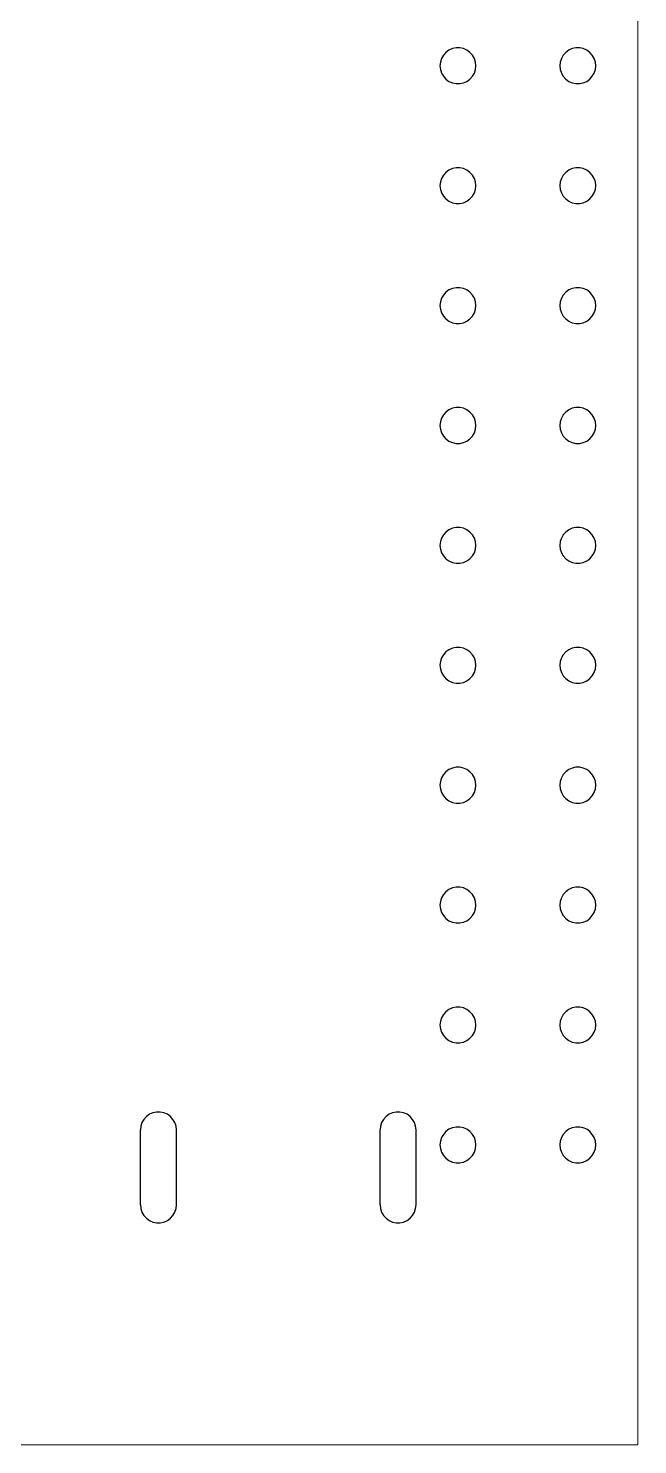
# Model space of a CAD drawing. Header units: metres. Extents: x 0 to 140, y -20 to 220.
# Drawn here: x 89.1 to 140, y -20 to 98.1 of the extents above; entities that cross this region are included whole.
import ezdxf

# ---------------------------------------------------------------- set-up
doc = ezdxf.new("R2010")
doc.units = ezdxf.units.M

msp = doc.modelspace()

# ---------------------------------------------------------------- linework, layer by layer
at = {"lineweight": 0}
for p, q in [((140, -20), (140, 220)), ((0, -20), (140, -20))]:
    msp.add_line(p, q, dxfattribs=at)
for p, q in [((123.79, 95.88), (123.63, 95.61)), ((124, 96.11), (123.79, 95.88)), ((124.25, 96.3), (124, 96.11)), ((124.54, 96.43), (124.25, 96.3)), ((124.84, 96.49), (124.54, 96.43)), ((125.16, 96.49), (124.84, 96.49)), ((125.46, 96.43), (125.16, 96.49)), ((125.75, 96.3), (125.46, 96.43)), ((126, 96.11), (125.75, 96.3)), ((126.21, 95.88), (126, 96.11)), ((126.37, 95.61), (126.21, 95.88)), ((133.79, 95.88), (133.63, 95.61)), ((134, 96.11), (133.79, 95.88)), ((134.25, 96.3), (134, 96.11)), ((134.54, 96.43), (134.25, 96.3)), ((134.84, 96.49), (134.54, 96.43)), ((135.16, 96.49), (134.84, 96.49)), ((135.46, 96.43), (135.16, 96.49)), ((135.75, 96.3), (135.46, 96.43)), ((136, 96.11), (135.75, 96.3)), ((136.21, 95.88), (136, 96.11)), ((136.37, 95.61), (136.21, 95.88)), ((123.53, 95.31), (123.5, 95)), ((123.5, 95), (123.53, 94.69)), ((123.63, 95.61), (123.53, 95.31)), ((123.53, 94.69), (123.63, 94.39)), ((126.47, 95.31), (126.37, 95.61)), ((126.37, 94.39), (126.47, 94.69)), ((126.5, 95), (126.47, 95.31)), ((126.47, 94.69), (126.5, 95)), ((133.53, 95.31), (133.5, 95)), ((133.5, 95), (133.53, 94.69)), ((133.63, 95.61), (133.53, 95.31)), ((133.53, 94.69), (133.63, 94.39)), ((136.47, 95.31), (136.37, 95.61)), ((136.37, 94.39), (136.47, 94.69)), ((136.5, 95), (136.47, 95.31)), ((136.47, 94.69), (136.5, 95)), ((123.63, 94.39), (123.79, 94.12)), ((123.79, 94.12), (124, 93.89)), ((124, 93.89), (124.25, 93.7)), ((124.25, 93.7), (124.54, 93.57)), ((124.54, 93.57), (124.84, 93.51)), ((124.84, 93.51), (125.16, 93.51)), ((125.16, 93.51), (125.46, 93.57)), ((125.46, 93.57), (125.75, 93.7)), ((125.75, 93.7), (126, 93.89)), ((126, 93.89), (126.21, 94.12)), ((126.21, 94.12), (126.37, 94.39)), ((133.63, 94.39), (133.79, 94.12)), ((133.79, 94.12), (134, 93.89)), ((134, 93.89), (134.25, 93.7)), ((134.25, 93.7), (134.54, 93.57)), ((134.54, 93.57), (134.84, 93.51)), ((134.84, 93.51), (135.16, 93.51)), ((135.16, 93.51), (135.46, 93.57)), ((135.46, 93.57), (135.75, 93.7)), ((135.75, 93.7), (136, 93.89)), ((136, 93.89), (136.21, 94.12)), ((136.21, 94.12), (136.37, 94.39)), ((124.25, 86.3), (124, 86.11)), ((124.54, 86.43), (124.25, 86.3)), ((124.84, 86.49), (124.54, 86.43)), ((125.16, 86.49), (124.84, 86.49)), ((125.46, 86.43), (125.16, 86.49)), ((125.75, 86.3), (125.46, 86.43)), ((126, 86.11), (125.75, 86.3)), ((134.25, 86.3), (134, 86.11)), ((134.54, 86.43), (134.25, 86.3)), ((134.84, 86.49), (134.54, 86.43)), ((135.16, 86.49), (134.84, 86.49)), ((135.46, 86.43), (135.16, 86.49)), ((135.75, 86.3), (135.46, 86.43)), ((136, 86.11), (135.75, 86.3)), ((123.53, 85.31), (123.5, 85)), ((123.63, 85.61), (123.53, 85.31)), ((123.79, 85.88), (123.63, 85.61)), ((124, 86.11), (123.79, 85.88)), ((126.21, 85.88), (126, 86.11)), ((126.37, 85.61), (126.21, 85.88)), ((126.47, 85.31), (126.37, 85.61)), ((126.5, 85), (126.47, 85.31)), ((133.53, 85.31), (133.5, 85)), ((133.63, 85.61), (133.53, 85.31)), ((133.79, 85.88), (133.63, 85.61)), ((134, 86.11), (133.79, 85.88)), ((136.21, 85.88), (136, 86.11)), ((136.37, 85.61), (136.21, 85.88)), ((136.47, 85.31), (136.37, 85.61)), ((136.5, 85), (136.47, 85.31)), ((123.5, 85), (123.53, 84.69)), ((123.53, 84.69), (123.63, 84.39)), ((123.63, 84.39), (123.79, 84.12)), ((123.79, 84.12), (124, 83.89)), ((124, 83.89), (124.25, 83.7)), ((125.75, 83.7), (126, 83.89)), ((126, 83.89), (126.21, 84.12)), ((126.21, 84.12), (126.37, 84.39)), ((126.37, 84.39), (126.47, 84.69)), ((126.47, 84.69), (126.5, 85)), ((133.5, 85), (133.53, 84.69)), ((133.53, 84.69), (133.63, 84.39)), ((133.63, 84.39), (133.79, 84.12)), ((133.79, 84.12), (134, 83.89)), ((134, 83.89), (134.25, 83.7)), ((135.75, 83.7), (136, 83.89)), ((136, 83.89), (136.21, 84.12)), ((136.21, 84.12), (136.37, 84.39)), ((136.37, 84.39), (136.47, 84.69)), ((136.47, 84.69), (136.5, 85)), ((124.25, 83.7), (124.54, 83.57)), ((124.54, 83.57), (124.84, 83.51)), ((124.84, 83.51), (125.16, 83.51)), ((125.16, 83.51), (125.46, 83.57)), ((125.46, 83.57), (125.75, 83.7)), ((134.25, 83.7), (134.54, 83.57)), ((134.54, 83.57), (134.84, 83.51)), ((134.84, 83.51), (135.16, 83.51)), ((135.16, 83.51), (135.46, 83.57)), ((135.46, 83.57), (135.75, 83.7)), ((123.63, 75.61), (123.53, 75.31)), ((123.79, 75.88), (123.63, 75.61)), ((124, 76.11), (123.79, 75.88)), ((124.25, 76.3), (124, 76.11)), ((124.54, 76.43), (124.25, 76.3)), ((124.84, 76.49), (124.54, 76.43)), ((125.16, 76.49), (124.84, 76.49)), ((125.46, 76.43), (125.16, 76.49)), ((125.75, 76.3), (125.46, 76.43)), ((126, 76.11), (125.75, 76.3)), ((126.21, 75.88), (126, 76.11)), ((126.37, 75.61), (126.21, 75.88)), ((126.47, 75.31), (126.37, 75.61)), ((133.63, 75.61), (133.53, 75.31)), ((133.79, 75.88), (133.63, 75.61)), ((134, 76.11), (133.79, 75.88)), ((134.25, 76.3), (134, 76.11)), ((134.54, 76.43), (134.25, 76.3)), ((134.84, 76.49), (134.54, 76.43)), ((135.16, 76.49), (134.84, 76.49)), ((135.46, 76.43), (135.16, 76.49)), ((135.75, 76.3), (135.46, 76.43)), ((136, 76.11), (135.75, 76.3)), ((136.21, 75.88), (136, 76.11)), ((136.37, 75.61), (136.21, 75.88)), ((136.47, 75.31), (136.37, 75.61)), ((123.53, 75.31), (123.5, 75)), ((123.5, 75), (123.53, 74.69)), ((123.53, 74.69), (123.63, 74.39)), ((126.37, 74.39), (126.47, 74.69)), ((126.5, 75), (126.47, 75.31)), ((126.47, 74.69), (126.5, 75)), ((133.53, 75.31), (133.5, 75)), ((133.5, 75), (133.53, 74.69)), ((133.53, 74.69), (133.63, 74.39)), ((136.37, 74.39), (136.47, 74.69)), ((136.5, 75), (136.47, 75.31)), ((136.47, 74.69), (136.5, 75)), ((123.63, 74.39), (123.79, 74.12)), ((123.79, 74.12), (124, 73.89)), ((124, 73.89), (124.25, 73.7)), ((124.25, 73.7), (124.54, 73.57)), ((124.54, 73.57), (124.84, 73.51)), ((124.84, 73.51), (125.16, 73.51)), ((125.16, 73.51), (125.46, 73.57)), ((125.46, 73.57), (125.75, 73.7)), ((125.75, 73.7), (126, 73.89)), ((126, 73.89), (126.21, 74.12)), ((126.21, 74.12), (126.37, 74.39)), ((133.63, 74.39), (133.79, 74.12)), ((133.79, 74.12), (134, 73.89)), ((134, 73.89), (134.25, 73.7)), ((134.25, 73.7), (134.54, 73.57)), ((134.54, 73.57), (134.84, 73.51)), ((134.84, 73.51), (135.16, 73.51)), ((135.16, 73.51), (135.46, 73.57)), ((135.46, 73.57), (135.75, 73.7)), ((135.75, 73.7), (136, 73.89)), ((136, 73.89), (136.21, 74.12)), ((136.21, 74.12), (136.37, 74.39)), ((124.25, 66.3), (124, 66.11)), ((124.54, 66.43), (124.25, 66.3)), ((124.84, 66.49), (124.54, 66.43)), ((125.16, 66.49), (124.84, 66.49)), ((125.46, 66.43), (125.16, 66.49)), ((125.75, 66.3), (125.46, 66.43)), ((126, 66.11), (125.75, 66.3)), ((134.25, 66.3), (134, 66.11)), ((134.54, 66.43), (134.25, 66.3)), ((134.84, 66.49), (134.54, 66.43)), ((135.16, 66.49), (134.84, 66.49)), ((135.46, 66.43), (135.16, 66.49)), ((135.75, 66.3), (135.46, 66.43)), ((136, 66.11), (135.75, 66.3)), ((123.53, 65.31), (123.5, 65)), ((123.5, 65), (123.53, 64.69)), ((123.63, 65.61), (123.53, 65.31)), ((123.79, 65.88), (123.63, 65.61)), ((124, 66.11), (123.79, 65.88)), ((126.21, 65.88), (126, 66.11)), ((126.37, 65.61), (126.21, 65.88)), ((126.47, 65.31), (126.37, 65.61)), ((126.5, 65), (126.47, 65.31)), ((126.47, 64.69), (126.5, 65)), ((133.53, 65.31), (133.5, 65)), ((133.5, 65), (133.53, 64.69)), ((133.63, 65.61), (133.53, 65.31)), ((133.79, 65.88), (133.63, 65.61)), ((134, 66.11), (133.79, 65.88)), ((136.21, 65.88), (136, 66.11)), ((136.37, 65.61), (136.21, 65.88)), ((136.47, 65.31), (136.37, 65.61)), ((136.5, 65), (136.47, 65.31)), ((136.47, 64.69), (136.5, 65)), ((123.53, 64.69), (123.63, 64.39)), ((123.63, 64.39), (123.79, 64.12)), ((123.79, 64.12), (124, 63.89)), ((124, 63.89), (124.25, 63.7)), ((125.75, 63.7), (126, 63.89)), ((126, 63.89), (126.21, 64.12)), ((126.21, 64.12), (126.37, 64.39)), ((126.37, 64.39), (126.47, 64.69)), ((133.53, 64.69), (133.63, 64.39)), ((133.63, 64.39), (133.79, 64.12)), ((133.79, 64.12), (134, 63.89)), ((134, 63.89), (134.25, 63.7)), ((135.75, 63.7), (136, 63.89)), ((136, 63.89), (136.21, 64.12)), ((136.21, 64.12), (136.37, 64.39)), ((136.37, 64.39), (136.47, 64.69)), ((124.25, 63.7), (124.54, 63.57)), ((124.54, 63.57), (124.84, 63.51)), ((124.84, 63.51), (125.16, 63.51)), ((125.16, 63.51), (125.46, 63.57)), ((125.46, 63.57), (125.75, 63.7)), ((134.25, 63.7), (134.54, 63.57)), ((134.54, 63.57), (134.84, 63.51)), ((134.84, 63.51), (135.16, 63.51)), ((135.16, 63.51), (135.46, 63.57)), ((135.46, 63.57), (135.75, 63.7)), ((123.63, 55.61), (123.53, 55.31)), ((123.79, 55.88), (123.63, 55.61)), ((124, 56.11), (123.79, 55.88)), ((124.25, 56.3), (124, 56.11)), ((124.54, 56.43), (124.25, 56.3)), ((124.84, 56.49), (124.54, 56.43)), ((125.16, 56.49), (124.84, 56.49)), ((125.46, 56.43), (125.16, 56.49)), ((125.75, 56.3), (125.46, 56.43)), ((126, 56.11), (125.75, 56.3)), ((126.21, 55.88), (126, 56.11)), ((126.37, 55.61), (126.21, 55.88)), ((126.47, 55.31), (126.37, 55.61)), ((133.63, 55.61), (133.53, 55.31)), ((133.79, 55.88), (133.63, 55.61)), ((134, 56.11), (133.79, 55.88)), ((134.25, 56.3), (134, 56.11)), ((134.54, 56.43), (134.25, 56.3)), ((134.84, 56.49), (134.54, 56.43)), ((135.16, 56.49), (134.84, 56.49)), ((135.46, 56.43), (135.16, 56.49)), ((135.75, 56.3), (135.46, 56.43)), ((136, 56.11), (135.75, 56.3)), ((136.21, 55.88), (136, 56.11)), ((136.37, 55.61), (136.21, 55.88)), ((136.47, 55.31), (136.37, 55.61)), ((123.53, 55.31), (123.5, 55)), ((123.5, 55), (123.53, 54.69)), ((123.53, 54.69), (123.63, 54.39)), ((123.63, 54.39), (123.79, 54.12)), ((126.21, 54.12), (126.37, 54.39)), ((126.37, 54.39), (126.47, 54.69)), ((126.5, 55), (126.47, 55.31)), ((126.47, 54.69), (126.5, 55)), ((133.53, 55.31), (133.5, 55)), ((133.5, 55), (133.53, 54.69)), ((133.53, 54.69), (133.63, 54.39)), ((133.63, 54.39), (133.79, 54.12)), ((136.21, 54.12), (136.37, 54.39)), ((136.37, 54.39), (136.47, 54.69)), ((136.5, 55), (136.47, 55.31)), ((136.47, 54.69), (136.5, 55)), ((123.79, 54.12), (124, 53.89)), ((124, 53.89), (124.25, 53.7)), ((124.25, 53.7), (124.54, 53.57)), ((124.54, 53.57), (124.84, 53.51)), ((124.84, 53.51), (125.16, 53.51)), ((125.16, 53.51), (125.46, 53.57)), ((125.46, 53.57), (125.75, 53.7)), ((125.75, 53.7), (126, 53.89)), ((126, 53.89), (126.21, 54.12)), ((133.79, 54.12), (134, 53.89)), ((134, 53.89), (134.25, 53.7)), ((134.25, 53.7), (134.54, 53.57)), ((134.54, 53.57), (134.84, 53.51)), ((134.84, 53.51), (135.16, 53.51)), ((135.16, 53.51), (135.46, 53.57)), ((135.46, 53.57), (135.75, 53.7)), ((135.75, 53.7), (136, 53.89)), ((136, 53.89), (136.21, 54.12)), ((124, 46.11), (123.79, 45.88)), ((124.25, 46.3), (124, 46.11)), ((124.54, 46.43), (124.25, 46.3)), ((124.84, 46.49), (124.54, 46.43)), ((125.16, 46.49), (124.84, 46.49)), ((125.46, 46.43), (125.16, 46.49)), ((125.75, 46.3), (125.46, 46.43)), ((126, 46.11), (125.75, 46.3)), ((126.21, 45.88), (126, 46.11)), ((134, 46.11), (133.79, 45.88)), ((134.25, 46.3), (134, 46.11)), ((134.54, 46.43), (134.25, 46.3)), ((134.84, 46.49), (134.54, 46.43)), ((135.16, 46.49), (134.84, 46.49)), ((135.46, 46.43), (135.16, 46.49)), ((135.75, 46.3), (135.46, 46.43)), ((136, 46.11), (135.75, 46.3)), ((136.21, 45.88), (136, 46.11)), ((123.53, 45.31), (123.5, 45)), ((123.5, 45), (123.53, 44.69)), ((123.63, 45.61), (123.53, 45.31)), ((123.79, 45.88), (123.63, 45.61)), ((126.37, 45.61), (126.21, 45.88)), ((126.47, 45.31), (126.37, 45.61)), ((126.5, 45), (126.47, 45.31)), ((126.47, 44.69), (126.5, 45)), ((133.53, 45.31), (133.5, 45)), ((133.5, 45), (133.53, 44.69)), ((133.63, 45.61), (133.53, 45.31)), ((133.79, 45.88), (133.63, 45.61)), ((136.37, 45.61), (136.21, 45.88)), ((136.47, 45.31), (136.37, 45.61)), ((136.5, 45), (136.47, 45.31)), ((136.47, 44.69), (136.5, 45)), ((123.53, 44.69), (123.63, 44.39)), ((123.63, 44.39), (123.79, 44.12)), ((123.79, 44.12), (124, 43.89)), ((124, 43.89), (124.25, 43.7)), ((125.75, 43.7), (126, 43.89)), ((126, 43.89), (126.21, 44.12)), ((126.21, 44.12), (126.37, 44.39)), ((126.37, 44.39), (126.47, 44.69)), ((133.53, 44.69), (133.63, 44.39)), ((133.63, 44.39), (133.79, 44.12)), ((133.79, 44.12), (134, 43.89)), ((134, 43.89), (134.25, 43.7)), ((135.75, 43.7), (136, 43.89)), ((136, 43.89), (136.21, 44.12)), ((136.21, 44.12), (136.37, 44.39)), ((136.37, 44.39), (136.47, 44.69)), ((124.25, 43.7), (124.54, 43.57)), ((124.54, 43.57), (124.84, 43.51)), ((124.84, 43.51), (125.16, 43.51)), ((125.16, 43.51), (125.46, 43.57)), ((125.46, 43.57), (125.75, 43.7)), ((134.25, 43.7), (134.54, 43.57)), ((134.54, 43.57), (134.84, 43.51)), ((134.84, 43.51), (135.16, 43.51)), ((135.16, 43.51), (135.46, 43.57)), ((135.46, 43.57), (135.75, 43.7)), ((123.63, 35.61), (123.53, 35.31)), ((123.79, 35.88), (123.63, 35.61)), ((124, 36.11), (123.79, 35.88)), ((124.25, 36.3), (124, 36.11)), ((124.54, 36.43), (124.25, 36.3)), ((124.84, 36.49), (124.54, 36.43)), ((125.16, 36.49), (124.84, 36.49)), ((125.46, 36.43), (125.16, 36.49)), ((125.75, 36.3), (125.46, 36.43)), ((126, 36.11), (125.75, 36.3)), ((126.21, 35.88), (126, 36.11)), ((126.37, 35.61), (126.21, 35.88)), ((126.47, 35.31), (126.37, 35.61)), ((133.63, 35.61), (133.53, 35.31)), ((133.79, 35.88), (133.63, 35.61)), ((134, 36.11), (133.79, 35.88)), ((134.25, 36.3), (134, 36.11)), ((134.54, 36.43), (134.25, 36.3)), ((134.84, 36.49), (134.54, 36.43)), ((135.16, 36.49), (134.84, 36.49)), ((135.46, 36.43), (135.16, 36.49)), ((135.75, 36.3), (135.46, 36.43)), ((136, 36.11), (135.75, 36.3)), ((136.21, 35.88), (136, 36.11)), ((136.37, 35.61), (136.21, 35.88)), ((136.47, 35.31), (136.37, 35.61)), ((123.53, 35.31), (123.5, 35)), ((123.5, 35), (123.53, 34.69)), ((123.53, 34.69), (123.63, 34.39)), ((123.63, 34.39), (123.79, 34.12)), ((126.21, 34.12), (126.37, 34.39)), ((126.37, 34.39), (126.47, 34.69)), ((126.5, 35), (126.47, 35.31)), ((126.47, 34.69), (126.5, 35)), ((133.53, 35.31), (133.5, 35)), ((133.5, 35), (133.53, 34.69)), ((133.53, 34.69), (133.63, 34.39)), ((133.63, 34.39), (133.79, 34.12)), ((136.21, 34.12), (136.37, 34.39)), ((136.37, 34.39), (136.47, 34.69)), ((136.5, 35), (136.47, 35.31)), ((136.47, 34.69), (136.5, 35)), ((123.79, 34.12), (124, 33.89)), ((124, 33.89), (124.25, 33.7)), ((124.25, 33.7), (124.54, 33.57)), ((124.54, 33.57), (124.84, 33.51)), ((124.84, 33.51), (125.16, 33.51)), ((125.16, 33.51), (125.46, 33.57)), ((125.46, 33.57), (125.75, 33.7)), ((125.75, 33.7), (126, 33.89)), ((126, 33.89), (126.21, 34.12)), ((133.79, 34.12), (134, 33.89)), ((134, 33.89), (134.25, 33.7)), ((134.25, 33.7), (134.54, 33.57)), ((134.54, 33.57), (134.84, 33.51)), ((134.84, 33.51), (135.16, 33.51)), ((135.16, 33.51), (135.46, 33.57)), ((135.46, 33.57), (135.75, 33.7)), ((135.75, 33.7), (136, 33.89)), ((136, 33.89), (136.21, 34.12)), ((124, 26.11), (123.79, 25.88)), ((124.25, 26.3), (124, 26.11)), ((124.54, 26.43), (124.25, 26.3)), ((124.84, 26.49), (124.54, 26.43)), ((125.16, 26.49), (124.84, 26.49)), ((125.46, 26.43), (125.16, 26.49)), ((125.75, 26.3), (125.46, 26.43)), ((126, 26.11), (125.75, 26.3)), ((126.21, 25.88), (126, 26.11)), ((134, 26.11), (133.79, 25.88)), ((134.25, 26.3), (134, 26.11)), ((134.54, 26.43), (134.25, 26.3)), ((134.84, 26.49), (134.54, 26.43)), ((135.16, 26.49), (134.84, 26.49)), ((135.46, 26.43), (135.16, 26.49)), ((135.75, 26.3), (135.46, 26.43)), ((136, 26.11), (135.75, 26.3)), ((136.21, 25.88), (136, 26.11)), ((123.53, 25.31), (123.5, 25)), ((123.5, 25), (123.53, 24.69)), ((123.63, 25.61), (123.53, 25.31)), ((123.79, 25.88), (123.63, 25.61)), ((126.37, 25.61), (126.21, 25.88)), ((126.47, 25.31), (126.37, 25.61)), ((126.5, 25), (126.47, 25.31)), ((126.47, 24.69), (126.5, 25)), ((133.53, 25.31), (133.5, 25)), ((133.5, 25), (133.53, 24.69)), ((133.63, 25.61), (133.53, 25.31)), ((133.79, 25.88), (133.63, 25.61)), ((136.37, 25.61), (136.21, 25.88)), ((136.47, 25.31), (136.37, 25.61)), ((136.5, 25), (136.47, 25.31)), ((136.47, 24.69), (136.5, 25)), ((123.53, 24.69), (123.63, 24.39)), ((123.63, 24.39), (123.79, 24.12)), ((123.79, 24.12), (124, 23.89)), ((124, 23.89), (124.25, 23.7)), ((124.25, 23.7), (124.54, 23.57)), ((125.46, 23.57), (125.75, 23.7)), ((125.75, 23.7), (126, 23.89)), ((126, 23.89), (126.21, 24.12)), ((126.21, 24.12), (126.37, 24.39)), ((126.37, 24.39), (126.47, 24.69)), ((133.53, 24.69), (133.63, 24.39)), ((133.63, 24.39), (133.79, 24.12)), ((133.79, 24.12), (134, 23.89)), ((134, 23.89), (134.25, 23.7)), ((134.25, 23.7), (134.54, 23.57)), ((135.46, 23.57), (135.75, 23.7)), ((135.75, 23.7), (136, 23.89)), ((136, 23.89), (136.21, 24.12)), ((136.21, 24.12), (136.37, 24.39)), ((136.37, 24.39), (136.47, 24.69)), ((124.54, 23.57), (124.84, 23.51)), ((124.84, 23.51), (125.16, 23.51)), ((125.16, 23.51), (125.46, 23.57)), ((134.54, 23.57), (134.84, 23.51)), ((134.84, 23.51), (135.16, 23.51)), ((135.16, 23.51), (135.46, 23.57)), ((123.63, 15.61), (123.53, 15.31)), ((123.79, 15.88), (123.63, 15.61)), ((124, 16.11), (123.79, 15.88)), ((124.25, 16.3), (124, 16.11)), ((124.54, 16.43), (124.25, 16.3)), ((124.84, 16.49), (124.54, 16.43)), ((125.16, 16.49), (124.84, 16.49)), ((125.46, 16.43), (125.16, 16.49)), ((125.75, 16.3), (125.46, 16.43)), ((126, 16.11), (125.75, 16.3)), ((126.21, 15.88), (126, 16.11)), ((126.37, 15.61), (126.21, 15.88)), ((126.47, 15.31), (126.37, 15.61)), ((133.63, 15.61), (133.53, 15.31)), ((133.79, 15.88), (133.63, 15.61)), ((134, 16.11), (133.79, 15.88)), ((134.25, 16.3), (134, 16.11)), ((134.54, 16.43), (134.25, 16.3)), ((134.84, 16.49), (134.54, 16.43)), ((135.16, 16.49), (134.84, 16.49)), ((135.46, 16.43), (135.16, 16.49)), ((135.75, 16.3), (135.46, 16.43)), ((136, 16.11), (135.75, 16.3)), ((136.21, 15.88), (136, 16.11)), ((136.37, 15.61), (136.21, 15.88)), ((136.47, 15.31), (136.37, 15.61)), ((123.53, 15.31), (123.5, 15)), ((123.5, 15), (123.53, 14.69)), ((123.53, 14.69), (123.63, 14.39)), ((123.63, 14.39), (123.79, 14.12)), ((126.21, 14.12), (126.37, 14.39)), ((126.37, 14.39), (126.47, 14.69)), ((126.5, 15), (126.47, 15.31)), ((126.47, 14.69), (126.5, 15)), ((133.53, 15.31), (133.5, 15)), ((133.5, 15), (133.53, 14.69)), ((133.53, 14.69), (133.63, 14.39)), ((133.63, 14.39), (133.79, 14.12)), ((136.21, 14.12), (136.37, 14.39)), ((136.37, 14.39), (136.47, 14.69)), ((136.5, 15), (136.47, 15.31)), ((136.47, 14.69), (136.5, 15)), ((123.79, 14.12), (124, 13.89)), ((124, 13.89), (124.25, 13.7)), ((124.25, 13.7), (124.54, 13.57)), ((124.54, 13.57), (124.84, 13.51)), ((124.84, 13.51), (125.16, 13.51)), ((125.16, 13.51), (125.46, 13.57)), ((125.46, 13.57), (125.75, 13.7)), ((125.75, 13.7), (126, 13.89)), ((126, 13.89), (126.21, 14.12)), ((133.79, 14.12), (134, 13.89)), ((134, 13.89), (134.25, 13.7)), ((134.25, 13.7), (134.54, 13.57)), ((134.54, 13.57), (134.84, 13.51)), ((134.84, 13.51), (135.16, 13.51)), ((135.16, 13.51), (135.46, 13.57)), ((135.46, 13.57), (135.75, 13.7)), ((135.75, 13.7), (136, 13.89)), ((136, 13.89), (136.21, 14.12)), ((98.79, 7.13), (98.63, 6.86)), ((99, 7.36), (98.79, 7.13)), ((99.25, 7.55), (99, 7.36)), ((99.54, 7.68), (99.25, 7.55)), ((99.84, 7.74), (99.54, 7.68)), ((100.16, 7.74), (99.84, 7.74)), ((100.46, 7.68), (100.16, 7.74)), ((100.75, 7.55), (100.46, 7.68)), ((101, 7.36), (100.75, 7.55)), ((101.21, 7.13), (101, 7.36)), ((101.37, 6.86), (101.21, 7.13)), ((118.79, 7.13), (118.63, 6.86)), ((119, 7.36), (118.79, 7.13)), ((119.25, 7.55), (119, 7.36)), ((119.54, 7.68), (119.25, 7.55)), ((119.84, 7.74), (119.54, 7.68)), ((120.16, 7.74), (119.84, 7.74)), ((120.46, 7.68), (120.16, 7.74)), ((120.75, 7.55), (120.46, 7.68)), ((121, 7.36), (120.75, 7.55)), ((121.21, 7.13), (121, 7.36)), ((121.37, 6.86), (121.21, 7.13)), ((98.53, 6.56), (98.5, 6.25)), ((98.5, 0), (98.5, 6.25)), ((98.63, 6.86), (98.53, 6.56)), ((101.47, 6.56), (101.37, 6.86)), ((101.5, 6.25), (101.47, 6.56)), ((101.5, 0), (101.5, 6.25)), ((118.53, 6.56), (118.5, 6.25)), ((118.5, 0), (118.5, 6.25)), ((118.63, 6.86), (118.53, 6.56)), ((121.47, 6.56), (121.37, 6.86)), ((121.5, 6.25), (121.47, 6.56)), ((121.5, 0), (121.5, 6.25)), ((124, 6.11), (123.79, 5.88)), ((124.25, 6.3), (124, 6.11)), ((124.54, 6.43), (124.25, 6.3)), ((124.84, 6.49), (124.54, 6.43)), ((125.16, 6.49), (124.84, 6.49)), ((125.46, 6.43), (125.16, 6.49)), ((125.75, 6.3), (125.46, 6.43)), ((126, 6.11), (125.75, 6.3)), ((126.21, 5.88), (126, 6.11)), ((134, 6.11), (133.79, 5.88)), ((134.25, 6.3), (134, 6.11)), ((134.54, 6.43), (134.25, 6.3)), ((134.84, 6.49), (134.54, 6.43)), ((135.16, 6.49), (134.84, 6.49)), ((135.46, 6.43), (135.16, 6.49)), ((135.75, 6.3), (135.46, 6.43)), ((136, 6.11), (135.75, 6.3)), ((136.21, 5.88), (136, 6.11)), ((123.53, 5.31), (123.5, 5)), ((123.5, 5), (123.53, 4.69)), ((123.63, 5.61), (123.53, 5.31)), ((123.79, 5.88), (123.63, 5.61)), ((126.37, 5.61), (126.21, 5.88)), ((126.47, 5.31), (126.37, 5.61)), ((126.5, 5), (126.47, 5.31)), ((126.47, 4.69), (126.5, 5)), ((133.53, 5.31), (133.5, 5)), ((133.5, 5), (133.53, 4.69)), ((133.63, 5.61), (133.53, 5.31)), ((133.79, 5.88), (133.63, 5.61)), ((136.37, 5.61), (136.21, 5.88)), ((136.47, 5.31), (136.37, 5.61)), ((136.5, 5), (136.47, 5.31)), ((136.47, 4.69), (136.5, 5)), ((123.53, 4.69), (123.63, 4.39)), ((123.63, 4.39), (123.79, 4.12)), ((123.79, 4.12), (124, 3.89)), ((124, 3.89), (124.25, 3.7)), ((124.25, 3.7), (124.54, 3.57)), ((124.54, 3.57), (124.84, 3.51)), ((125.16, 3.51), (125.46, 3.57)), ((125.46, 3.57), (125.75, 3.7)), ((125.75, 3.7), (126, 3.89)), ((126, 3.89), (126.21, 4.12)), ((126.21, 4.12), (126.37, 4.39)), ((126.37, 4.39), (126.47, 4.69)), ((133.53, 4.69), (133.63, 4.39)), ((133.63, 4.39), (133.79, 4.12)), ((133.79, 4.12), (134, 3.89)), ((134, 3.89), (134.25, 3.7)), ((134.25, 3.7), (134.54, 3.57)), ((134.54, 3.57), (134.84, 3.51)), ((135.16, 3.51), (135.46, 3.57)), ((135.46, 3.57), (135.75, 3.7)), ((135.75, 3.7), (136, 3.89)), ((136, 3.89), (136.21, 4.12)), ((136.21, 4.12), (136.37, 4.39)), ((136.37, 4.39), (136.47, 4.69)), ((124.84, 3.51), (125.16, 3.51)), ((134.84, 3.51), (135.16, 3.51)), ((98.5, 0), (98.53, -0.31)), ((118.5, 0), (118.53, -0.31)), ((98.53, -0.31), (98.63, -0.61)), ((98.63, -0.61), (98.79, -0.88)), ((98.79, -0.88), (99, -1.11)), ((99, -1.11), (99.25, -1.3)), ((100.75, -1.3), (101, -1.11)), ((101, -1.11), (101.21, -0.88)), ((101.21, -0.88), (101.37, -0.61)), ((101.37, -0.61), (101.47, -0.31)), ((101.47, -0.31), (101.5, 0)), ((118.53, -0.31), (118.63, -0.61)), ((118.63, -0.61), (118.79, -0.88)), ((118.79, -0.88), (119, -1.11)), ((119, -1.11), (119.25, -1.3)), ((120.75, -1.3), (121, -1.11)), ((121, -1.11), (121.21, -0.88)), ((121.21, -0.88), (121.37, -0.61)), ((121.37, -0.61), (121.47, -0.31)), ((121.47, -0.31), (121.5, 0)), ((99.25, -1.3), (99.54, -1.43)), ((99.54, -1.43), (99.84, -1.49)), ((99.84, -1.49), (100.16, -1.49)), ((100.16, -1.49), (100.46, -1.43)), ((100.46, -1.43), (100.75, -1.3)), ((119.25, -1.3), (119.54, -1.43)), ((119.54, -1.43), (119.84, -1.49)), ((119.84, -1.49), (120.16, -1.49)), ((120.16, -1.49), (120.46, -1.43)), ((120.46, -1.43), (120.75, -1.3))]:
    msp.add_line(p, q)

doc.saveas('drawing.dxf')
